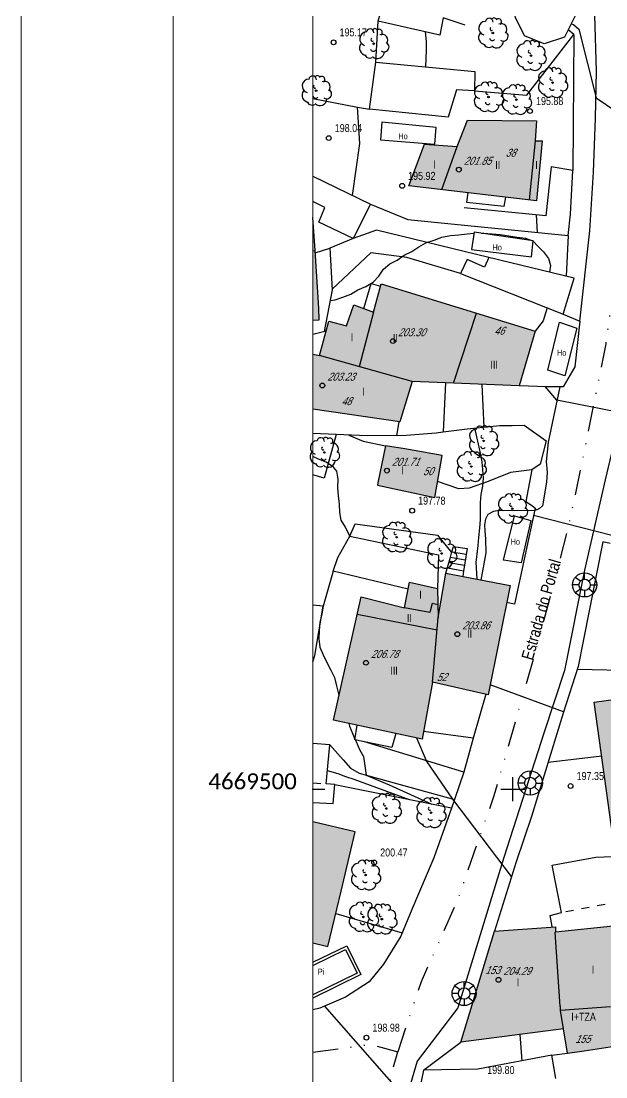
# Model space of a CAD drawing. Header units: metres. Extents: x 523239 to 523998, y 4669208 to 4669802.
# Drawn here: x 523238.5 to 523311.6, y 4669464.1 to 4669596 of the extents above; entities that cross this region are included whole.
import ezdxf
from ezdxf.enums import TextEntityAlignment as Align

# ---------------------------------------------------------------- set-up
doc = ezdxf.new("R2010")
doc.units = ezdxf.units.M
doc.header["$MEASUREMENT"] = 0
doc.header["$PDSIZE"] = -1
doc.linetypes.add('DISCONT', pattern=[2, 1, -1])
doc.linetypes.add('MORSE_D', pattern=[31.75, 12.7, -6.35, 0, -6.35, 0, -6.35])
for name, color, linetype in [('031006 Cota terreno', 9, 'Continuous'), ('031007 Cota edificio', 7, 'Continuous'), ('032011 Curva cada 1 m', 40, 'Continuous'), ('032015 Curva cada 5 m', 34, 'Continuous'), ('033006 Texto cota terreno', 9, 'Continuous'), ('033007 Texto cota edificio', 9, 'Continuous'), ('042013 Piscina', 4, 'Continuous'), ('052001 Edificacion', 2, 'Continuous'), ('052004 Porche Tejavana', 7, 'Continuous'), ('052006 Division alturas', 9, 'Continuous'), ('052007 Medianera principal', 7, 'Continuous'), ('052016 Cobertizo', 7, 'Continuous'), ('052019 Cubierta edificio auxiliar', 9, 'DISCONT'), ('052020 Edificacion alero', 2, 'Continuous'), ('052024 Horreo', 7, 'Continuous'), ('052027 Edificacion por pie_alero', 2, 'Continuous'), ('052028 Edificacion pie nuevo', 2, 'Continuous'), ('053000 Textos varios', 7, 'Continuous'), ('053006 Texto altura edificio', 7, 'Continuous'), ('053009 Texto altura edificio predominante', 7, 'Continuous'), ('063001 Texto via urbana', 7, 'Continuous'), ('063002 Texto portal', 7, 'Continuous'), ('072001 Borde aglomerado u hormigon', 7, 'Continuous'), ('072004 Bordillo Acera', 1, 'Continuous'), ('072013 Escaleras', 1, 'Continuous'), ('072027 Pavimento', 9, 'Continuous'), ('082002 Muro Tapia', 6, 'Continuous'), ('082003 Puerta', 7, 'Continuous'), ('101001 Arbol', 3, 'Continuous'), ('102006 Seto', 3, 'SETO'), ('141001 Farola baculo', 7, 'Continuous'), ('202001 Eje Calle', 254, 'MORSE_D'), ('990001 Sombreados', 7, 'Continuous'), ('992007 Cuadricula', 7, 'Continuous'), ('993007 Textos cuadricula', 7, 'Continuous')]:
    doc.layers.add(name, color=color, linetype=linetype)
doc.layers.add('992006 Lineas cajetin', color=7, linetype='Continuous', lineweight=0)
doc.styles.add('Legend', font='calibri.ttf')
doc.styles.get("Standard").update_dxf_attribs({"font": 'arial.ttf'})
doc.linetypes.add('SETO', pattern='A,0,-1.2,1,[135,GEOGRAMA.SHX,S=0.4,R=0,X=0.5,Y=-0.5],1', length=3.2)

# ---------------------------------------------------------------- blocks, each defined once
blk = doc.blocks.new('COTAP')
at = {"color": 0}
blk.add_circle((0, 0), 0.3, dxfattribs=at)
blk = doc.blocks.new('ARBOL')
at = {"color": 0}
blk.add_circle((0, 0), 0.0939, dxfattribs=at)
for centre, radius, start, end in [((-0.9, 0.61), 0.852, 92.28, 254.58), ((-0.45, 1.37), 0.48, 359.2878, 173.6078), ((0.16, 1.55), 0.336, 23.1565, 160.4665), ((0.7, 1.41), 0.384, 301.578, 139.328), ((-0.15, 0.51), 0.192, 119.14, 310.56), ((1.05, 0.46), 0.708, 319.8556, 114.7656), ((1.31, -0.4), 0.612, 235.5275, 62.0275), ((-0.89, -0.54), 0.888, 142.64, 266.54), ((-0.06, -0.61), 0.336, 189.64, 323.88), ((0.48, -1), 0.852, 224.67, 0.24), ((-0.48, -1.08), 0.72, 213.78, 295.32)]:
    blk.add_arc(centre, radius, start, end, dxfattribs=at)
blk = doc.blocks.new('FAROLAG')
at = {"color": 0}
for p, q in [((0, 0.71), (0, 1.51)), ((-0.71, 0), (-1.51, 0)), ((-1.17, 0.96), (-0.51, 0.49)), ((1.17, 0.95), (0.55, 0.45)), ((0.71, 0), (1.51, 0)), ((-1.17, -0.95), (-0.51, -0.48)), ((0, -0.71), (0, -1.51)), ((1.13, -1), (0.51, -0.49))]:
    blk.add_line(p, q, dxfattribs=at)
for radius in [1.51, 0.71]:
    blk.add_circle((0, 0), radius, dxfattribs=at)

msp = doc.modelspace()

# ---------------------------------------------------------------- hatches: boundary and pattern name
at = {"layer": '990001 Sombreados', "true_color": 0xafafaf}
for points in [[(523294.31, 4669583.64), (523302.95, 4669583.56), (523302.8, 4669581.05), (523303.64, 4669581.06), (523302.97, 4669573.56), (523286.99, 4669575.44), (523288.94, 4669580.62), (523293.03, 4669580.33)], [(523275, 4669571.46), (523275, 4669567.3), (523275.29, 4669567.33)], [(523275, 4669567.3), (523275.29, 4669567.33), (523275.76, 4669560.15), (523275.79, 4669558.68), (523275, 4669558.64)], [(523275.82, 4669554.2), (523277, 4669558.51), (523279.19, 4669557.93), (523280.12, 4669560.57), (523282.6, 4669559.62), (523283.54, 4669563.17), (523302.77, 4669557.26), (523300.8, 4669550.41), (523291.59, 4669550.8), (523287.42, 4669550.98)], [(523275, 4669547.51), (523285.87, 4669545.91), (523287.42, 4669550.98), (523275.82, 4669554.2), (523275, 4669554.4)], [(523286.48, 4669542.54), (523284.08, 4669542.95), (523283.14, 4669538.32), (523283.08, 4669538), (523290.23, 4669536.48), (523291.17, 4669541.74)], [(523290.68, 4669521.46), (523291.63, 4669527.02), (523299.64, 4669525.46), (523296.92, 4669511.83), (523289.95, 4669513.39)], [(523290.68, 4669521.46), (523290.6, 4669525.11), (523287.09, 4669525.87), (523286.45, 4669522.67), (523281.04, 4669524.05), (523277.59, 4669508.65), (523288.66, 4669506.25), (523289.95, 4669513.39)], [(523312.74, 4669492.31), (523310.16, 4669510.88), (523316.77, 4669511.8), (523316.94, 4669510.6), (523321.12, 4669511.18), (523323.8, 4669491.88), (523315.73, 4669490.76), (523315.6, 4669491.73), (523317.72, 4669492.03), (523317.59, 4669493.02)], [(523275, 4669495.92), (523275, 4669480.81), (523276.89, 4669480.36), (523277.47, 4669482.79), (523278.53, 4669487.27), (523280.28, 4669494.67)], [(523305.32, 4669482.13), (523312.53, 4669482.88), (523314.45, 4669483.08), (523314.53, 4669481.87), (523314.82, 4669477.4), (523319.38, 4669478.11), (523319.52, 4669476.52), (523328.94, 4669479.22), (523330.56, 4669471.11), (523320.39, 4669469.3), (523320.45, 4669468.61), (523319.9, 4669468.56), (523312.71, 4669467.88), (523308.89, 4669467.33), (523306.83, 4669467.04), (523306.33, 4669470.07), (523305.95, 4669472.34), (523305.96, 4669472.88), (523305.89, 4669472.87), (523305.3, 4669482.13)], [(523305.32, 4669482.13), (523305.3, 4669482.13), (523305.89, 4669472.87), (523305.96, 4669472.88), (523305.95, 4669472.34), (523306.33, 4669470.07), (523293.5, 4669468.42), (523297.71, 4669482.27), (523305.31, 4669482.82)]]:
    msp.add_hatch(color=253, dxfattribs=at).paths.add_polyline_path(points, flags=0)

# ---------------------------------------------------------------- linework, layer by layer
at = {"layer": '032011 Curva cada 1 m'}
for points, elevation in [([(523307.3, 4669595.69), (523307.56, 4669595.6), (523308.23, 4669594.99), (523310.39, 4669586.41), (523317.78, 4669581.43)], 194), ([(523277.16, 4669561.09), (523277.81, 4669561.19), (523278.76, 4669561.53), (523279.73, 4669561.88), (523280.63, 4669562.44), (523281.61, 4669562.83), (523282.54, 4669563.37), (523283.26, 4669564.15), (523283.85, 4669565), (523284.64, 4669565.67), (523285.53, 4669566.14), (523286.41, 4669566.76), (523287.37, 4669567.21), (523288.26, 4669567.8), (523289.14, 4669568.29), (523290.17, 4669568.62), (523291.11, 4669569), (523292.22, 4669569.22), (523293.26, 4669569.31), (523294.27, 4669569.44), (523295.14, 4669569.49)], 196), ([(523296.06, 4669569.51), (523296.37, 4669569.51), (523297.42, 4669569.44), (523298.43, 4669569.35), (523299.48, 4669569.19), (523300.54, 4669568.99), (523301.56, 4669568.89), (523302.35, 4669568.58)], 196), ([(523302.53, 4669568.5), (523303.11, 4669567.9), (523303.84, 4669567.16), (523304.46, 4669566.33), (523304.68, 4669565.47), (523304.56, 4669564.64)], 196), ([(523304.29, 4669560.17), (523304.08, 4669559.52), (523303.79, 4669558.55), (523302.77, 4669557.26)], 196), ([(523296.42, 4669545.27), (523296.16, 4669550.61)], 196), ([(523295.54, 4669526.26), (523295.43, 4669528.39), (523295.55, 4669529.39), (523295.66, 4669530.49), (523295.76, 4669531.49), (523295.86, 4669532.64), (523295.94, 4669533.73), (523295.94, 4669534.78), (523295.94, 4669535.84), (523296.04, 4669536.86), (523296.24, 4669537.9), (523296.33, 4669538.92), (523296.23, 4669539.92), (523296.15, 4669540.92), (523295.97, 4669542), (523295.26, 4669545.16)], 197), ([(523279.64, 4669531.62), (523279.07, 4669532.75), (523278.53, 4669533.63), (523278.39, 4669534.58), (523278.32, 4669535.63), (523278.19, 4669536.68), (523278.14, 4669537.73), (523278.15, 4669538.75), (523278.01, 4669539.75), (523277.57, 4669540.28), (523276.67, 4669540.9), (523275.73, 4669541.28), (523275, 4669541.58)], 198), ([(523312.55, 4669531.69), (523302.58, 4669534.24)], 196), ([(523276.29, 4669522.91), (523276.14, 4669521.89), (523275.87, 4669520.89), (523275.78, 4669519.8), (523275.74, 4669518.8), (523275.89, 4669517.75), (523276.29, 4669516.79), (523276.73, 4669515.87), (523277.26, 4669514.9), (523277.7, 4669513.99), (523277.97, 4669512.92), (523278.2, 4669511.92), (523278.27, 4669511.7)], 199), ([(523306.34, 4669509.69), (523297.17, 4669513.08)], 197), ([(523279.5, 4669508.24), (523279.59, 4669507.89), (523280, 4669506.91), (523280.26, 4669506.28)], 199), ([(523280.3, 4669506.19), (523280.4, 4669505.96), (523280.83, 4669504.96), (523281.33, 4669504.09), (523281.67, 4669501.79), (523284.54, 4669500.57), (523289.87, 4669498.15)], 199), ([(523299.83, 4669489.09), (523292.48, 4669498.77), (523289.21, 4669503.57), (523288.01, 4669506.39)], 198), ([(523276.45, 4669472.9), (523286.29, 4669461.69), (523286.8, 4669461.61), (523288.11, 4669461.44)], 199), ([(523301.16, 4669466.07), (523300.91, 4669469.37)], 198)]:
    msp.add_lwpolyline(points, dxfattribs=dict(at, elevation=elevation))
at = {"layer": '032015 Curva cada 5 m'}
for points, elevation in [([(523289.13, 4669590.3), (523289.21, 4669592.4), (523289.22, 4669593.47), (523289.08, 4669594.65)], 195), ([(523303.06, 4669569.59), (523302.96, 4669571.78)], 195), ([(523315.37, 4669548.35), (523313.53, 4669547.06), (523305.51, 4669548.63), (523304.03, 4669550.33)], 195), ([(523276.83, 4669502.36), (523277.07, 4669502.27), (523278.13, 4669501.97), (523279.1, 4669501.59), (523280.12, 4669501.28), (523287.05, 4669498.71)], 200)]:
    msp.add_lwpolyline(points, dxfattribs=dict(at, elevation=elevation))
at = {"layer": '042013 Piscina', "flags": 128}
msp.add_lwpolyline([(523275, 4669477.98), (523279.1, 4669479.97), (523280.54, 4669477.01), (523275, 4669474.32)], dxfattribs=at)
at = {"layer": '052001 Edificacion', "flags": 128}
msp.add_lwpolyline([(523306.83, 4669467.04), (523306.33, 4669470.07)], dxfattribs=at)
at = {"layer": '052004 Porche Tejavana', "flags": 128}
for points in [[(523307.79, 4669596.65), (523306.44, 4669593.99), (523303.89, 4669593.16), (523301.46, 4669594.17), (523300.34, 4669596.46), (523300.06, 4669597.65), (523301.53, 4669600.22), (523303.49, 4669600.78), (523305.43, 4669600.73), (523307.11, 4669599.53), (523307.79, 4669596.65)], [(523282.08, 4669584.99), (523282.88, 4669590.89), (523295.24, 4669589.73), (523295.2, 4669587.29), (523292.97, 4669587.42), (523291.93, 4669583.99), (523282.08, 4669584.99)], [(523275, 4669576.63), (523282.21, 4669573.15), (523280.06, 4669568.86), (523275.75, 4669570.87), (523276.52, 4669572.71), (523275, 4669573.45)], [(523299.07, 4669574.02), (523298.88, 4669572.84), (523294.25, 4669573.32), (523294.43, 4669574.57)], [(523275.31, 4669567.03), (523277.14, 4669567.63), (523277.42, 4669562.41), (523276.4, 4669557.23)], [(523293.45, 4669564.46), (523306.3, 4669559.37), (523307.64, 4669563.89), (523296.99, 4669566.47), (523296.47, 4669565.26), (523294.29, 4669566.23), (523293.45, 4669564.46)], [(523291.59, 4669550.8), (523291.28, 4669544.66)], [(523285.5, 4669544.24), (523285.78, 4669545.92)], [(523285.5, 4669544.24), (523286.65, 4669544.25), (523290.4, 4669544.54), (523291.28, 4669544.66)], [(523285.37, 4669506.96), (523284.87, 4669505.21), (523280.25, 4669506.2), (523280.56, 4669508.01)]]:
    msp.add_lwpolyline(points, dxfattribs=at)
at = {"layer": '052006 Division alturas', "flags": 128}
for points in [[(523302.8, 4669581.05), (523302.05, 4669573.67)], [(523291.12, 4669574.95), (523293.03, 4669580.33)], [(523282.6, 4669559.62), (523280.8, 4669552.82)], [(523292.58, 4669550.76), (523295.44, 4669559.51)], [(523290.65, 4669523.05), (523289.9, 4669523.21), (523289.63, 4669522.09), (523286.45, 4669522.67)], [(523280.56, 4669521.89), (523290.54, 4669519.93)], [(523312.2, 4669472.8), (523305.95, 4669472.34)]]:
    msp.add_lwpolyline(points, dxfattribs=at)
at = {"layer": '052007 Medianera principal', "flags": 128}
for points in [[(523275, 4669567.3), (523275.29, 4669567.33)], [(523287.42, 4669550.98), (523275.82, 4669554.2)], [(523289.95, 4669513.39), (523290.68, 4669521.46)], [(523306.33, 4669470.07), (523305.95, 4669472.34), (523305.96, 4669472.88), (523305.89, 4669472.87), (523305.3, 4669482.13), (523305.32, 4669482.13)]]:
    msp.add_lwpolyline(points, dxfattribs=at)
at = {"layer": '052016 Cobertizo', "flags": 128}
for points in [[(523275, 4669556.9), (523276.67, 4669557.3)], [(523286.92, 4669525), (523277.53, 4669527.25), (523278.13, 4669528.97), (523279.64, 4669531.62), (523290.7, 4669529.31), (523290.6, 4669525.11)], [(523296.63, 4669511.89), (523295.03, 4669506.39), (523288.84, 4669507.23)], [(523277.13, 4669505.58), (523275, 4669505.71)], [(523275, 4669498.35), (523277.56, 4669498.22), (523277.77, 4669500.59), (523276.67, 4669500.68), (523277.13, 4669505.58)], [(523304.89, 4669482.87), (523304.66, 4669484.23), (523306.07, 4669484.59), (523304.91, 4669490.52), (523310.37, 4669491.54)], [(523310.37, 4669491.54), (523315.6, 4669491.73)], [(523305.35, 4669463.85), (523304.88, 4669466.77), (523306.83, 4669467.04)]]:
    msp.add_lwpolyline(points, dxfattribs=at)
at = {"layer": '052019 Cubierta edificio auxiliar', "flags": 128}
for points in [[(523275, 4669500.82), (523276.67, 4669500.68)], [(523313.71, 4669483), (523312.43, 4669485.79), (523306.07, 4669484.59)]]:
    msp.add_lwpolyline(points, dxfattribs=at)
at = {"layer": '052020 Edificacion alero', "flags": 128}
for points in [[(523294.31, 4669583.64), (523302.95, 4669583.56), (523302.8, 4669581.05), (523303.64, 4669581.06), (523302.97, 4669573.56), (523286.99, 4669575.44), (523288.94, 4669580.62), (523293.03, 4669580.33), (523294.31, 4669583.64)], [(523275.82, 4669554.2), (523277, 4669558.51), (523279.19, 4669557.93), (523280.12, 4669560.57), (523282.6, 4669559.62), (523283.54, 4669563.17), (523302.77, 4669557.26), (523300.8, 4669550.41)], [(523275, 4669554.4), (523275.82, 4669554.2)], [(523287.42, 4669550.98), (523285.87, 4669545.91), (523275, 4669547.51)], [(523291.59, 4669550.8), (523287.42, 4669550.98)], [(523290.68, 4669521.46), (523291.63, 4669527.02), (523299.64, 4669525.46)], [(523289.95, 4669513.39), (523288.66, 4669506.25), (523277.59, 4669508.65), (523281.04, 4669524.05), (523286.45, 4669522.67), (523287.09, 4669525.87), (523290.6, 4669525.11), (523290.68, 4669521.46)], [(523299.64, 4669525.46), (523296.92, 4669511.83), (523289.95, 4669513.39)], [(523312.74, 4669492.31), (523310.16, 4669510.88), (523316.77, 4669511.8), (523316.94, 4669510.6), (523321.12, 4669511.18), (523323.8, 4669491.88), (523315.73, 4669490.76), (523315.6, 4669491.73), (523317.72, 4669492.03), (523317.59, 4669493.02), (523312.74, 4669492.31)], [(523297.71, 4669482.27), (523305.31, 4669482.82), (523305.32, 4669482.13)]]:
    msp.add_lwpolyline(points, dxfattribs=at)
at = {"layer": '052024 Horreo', "flags": 128}
for points in [[(523290.43, 4669582.7), (523283.64, 4669583.37), (523283.44, 4669581.16), (523290.25, 4669580.63), (523290.43, 4669582.7)], [(523302.54, 4669568.55), (523295.16, 4669569.64), (523294.81, 4669567.48), (523302.34, 4669566.56), (523302.54, 4669568.55)], [(523308, 4669557.62), (523306.48, 4669551.69), (523304.38, 4669552.38), (523305.84, 4669558.38), (523308, 4669557.62)], [(523301.03, 4669528.31), (523298.81, 4669528.64), (523300.21, 4669534.19), (523302.26, 4669533.61), (523301.03, 4669528.31)]]:
    msp.add_lwpolyline(points, dxfattribs=at)
at = {"layer": '052027 Edificacion por pie_alero', "flags": 128}
for points in [[(523275.29, 4669567.33), (523275, 4669571.46)], [(523275, 4669558.64), (523275.79, 4669558.68), (523275.76, 4669560.15), (523275.29, 4669567.33)], [(523286.48, 4669542.54), (523284.08, 4669542.95), (523283.14, 4669538.32), (523283.08, 4669538), (523290.23, 4669536.48), (523291.17, 4669541.74), (523286.48, 4669542.54)], [(523275, 4669480.81), (523276.89, 4669480.36), (523277.47, 4669482.79), (523278.53, 4669487.27), (523280.28, 4669494.67), (523275, 4669495.92)], [(523306.83, 4669467.04), (523308.89, 4669467.33), (523312.71, 4669467.88), (523319.9, 4669468.56), (523320.45, 4669468.61), (523320.39, 4669469.3), (523330.56, 4669471.11), (523328.94, 4669479.22), (523319.52, 4669476.52), (523319.38, 4669478.11), (523314.82, 4669477.4), (523314.53, 4669481.87), (523314.45, 4669483.08), (523312.53, 4669482.88), (523305.32, 4669482.13)]]:
    msp.add_lwpolyline(points, dxfattribs=at)
at = {"layer": '052028 Edificacion pie nuevo', "flags": 128}
for points in [[(523300.8, 4669550.41), (523291.59, 4669550.8)], [(523306.33, 4669470.07), (523293.5, 4669468.42), (523297.71, 4669482.27)]]:
    msp.add_lwpolyline(points, dxfattribs=at)
at = {"layer": '072001 Borde aglomerado u hormigon', "flags": 128}
for points in [[(523308.36, 4669558.5), (523309.6, 4669569.78), (523310.08, 4669577.12), (523310.34, 4669583.89), (523310.46, 4669589.76), (523310.22, 4669596.74), (523309.65, 4669597.72), (523309.52, 4669600.95), (523308.96, 4669601.52)], [(523305.86, 4669550.31), (523304.42, 4669543.39), (523304.16, 4669540.98), (523304.28, 4669539.64), (523304.19, 4669538.38), (523303.71, 4669535.45), (523303.31, 4669535.08), (523302.97, 4669534.88), (523302.77, 4669535.13)]]:
    msp.add_lwpolyline(points, dxfattribs=at)
at = {"layer": '072004 Bordillo Acera', "flags": 128}
for points in [[(523318.55, 4669561.16), (523317.04, 4669561.84), (523311.54, 4669538.69), (523308.96, 4669527.38), (523306.43, 4669514.85), (523303.9, 4669507.14), (523298.86, 4669491.48), (523293.1, 4669472.68), (523288.02, 4669466.01), (523286.99, 4669462.5), (523284.22, 4669449.42), (523282.44, 4669439.13), (523281.81, 4669435.07), (523281.62, 4669431.63), (523281.67, 4669428.4), (523281.95, 4669425.39), (523282.84, 4669422.48), (523284.34, 4669423.14)], [(523275, 4669478.38), (523279.27, 4669480.45), (523281.02, 4669476.84), (523275, 4669473.92)], [(523288.83, 4669464.9), (523293.5, 4669468.42)]]:
    msp.add_lwpolyline(points, dxfattribs=at)
at = {"layer": '072013 Escaleras', "flags": 128}
for points in [[(523282.28, 4669563.21), (523283.47, 4669562.89)], [(523292.38, 4669529.69), (523292.57, 4669530.36), (523294.27, 4669530.09), (523293.95, 4669528)], [(523292.19, 4669529.02), (523292.38, 4669529.69)], [(523292.38, 4669529.69), (523294.16, 4669529.39)], [(523291.63, 4669527.02), (523292.19, 4669529.02)], [(523292.01, 4669528.36), (523293.95, 4669528)], [(523292.19, 4669529.02), (523294.05, 4669528.7)], [(523293.95, 4669528), (523293.84, 4669527.31)], [(523291.82, 4669527.69), (523293.84, 4669527.31)], [(523293.84, 4669527.31), (523293.73, 4669526.61)]]:
    msp.add_lwpolyline(points, dxfattribs=at)
at = {"layer": '072027 Pavimento', "flags": 128}
for points in [[(523277.93, 4669544.35), (523276.43, 4669538.9), (523275, 4669539.3)], [(523279.49, 4669544.28), (523281.3, 4669543.5), (523284.08, 4669542.95)], [(523296.04, 4669526.16), (523296.66, 4669529.56), (523296.62, 4669531.25), (523296.53, 4669532.32), (523296.51, 4669533.05), (523296.62, 4669533.79), (523296.93, 4669534.37), (523297.6, 4669534.76), (523298.28, 4669534.88), (523302.71, 4669534.83)], [(523279.64, 4669531.62), (523280.31, 4669533.17), (523290.56, 4669531.77), (523292.35, 4669529.56)], [(523275, 4669515.94), (523275.25, 4669516.71), (523276.29, 4669522.91)], [(523277.13, 4669505.58), (523278.79, 4669503.68), (523279.7, 4669502.63), (523280.81, 4669502.03), (523292.7, 4669498.71)], [(523293.88, 4669502.15), (523281.35, 4669505.96)]]:
    msp.add_lwpolyline(points, dxfattribs=at)
at = {"layer": '082002 Muro Tapia', "flags": 128}
for points in [[(523294.05, 4669595.52), (523291.28, 4669596.4), (523290.86, 4669594.25), (523283.17, 4669596), (523283.44, 4669597.02)], [(523295.2, 4669587.29), (523301.76, 4669586.76), (523307.63, 4669594.35)], [(523275, 4669586.32), (523280.6, 4669585.27)], [(523279.97, 4669574.23), (523280.89, 4669580.73), (523280.6, 4669585.27)], [(523280.6, 4669585.27), (523282.08, 4669584.99)], [(523304.79, 4669577.8), (523304.1, 4669571.67), (523293.91, 4669572.69)], [(523306.9, 4669569.21), (523307.18, 4669571.88)], [(523296.99, 4669566.47), (523282.95, 4669569.88), (523280.06, 4669568.86), (523277.14, 4669567.63)], [(523293.45, 4669564.46), (523286.76, 4669566.48), (523282.23, 4669567.05), (523277.41, 4669562.53)], [(523281.38, 4669560.09), (523282.28, 4669563.21)], [(523306.3, 4669559.37), (523308.36, 4669558.5), (523307.76, 4669552.82), (523306.29, 4669550.31), (523304.26, 4669550.32)], [(523291.28, 4669544.66), (523294.3, 4669545.07), (523298.36, 4669545.46), (523299.92, 4669545.49), (523301.39, 4669545.5), (523304.14, 4669543.55), (523303.4, 4669540.65), (523302.37, 4669539.95), (523299.71, 4669539.59), (523296.9, 4669538.48), (523294.52, 4669537.63), (523293.26, 4669537.57), (523290.59, 4669538.49)], [(523285.5, 4669544.24), (523281.8, 4669544.18), (523275, 4669544.49)], [(523301.6, 4669535.99), (523302.43, 4669535.43), (523302.77, 4669535.13), (523300.2, 4669523.14), (523299.21, 4669523.33)], [(523312.17, 4669530.74), (523311.22, 4669530.95), (523308.79, 4669518.51)], [(523277.53, 4669527.25), (523276.29, 4669522.91), (523275, 4669523.01)], [(523322.94, 4669514.64), (523308.04, 4669514.96)], [(523306.29, 4669509.53), (523302.31, 4669496.61)], [(523295.03, 4669506.39), (523293.88, 4669502.15)], [(523311.1, 4669504.13), (523304.39, 4669503.35)], [(523292.33, 4669497.65), (523277.77, 4669500.58)], [(523292.7, 4669498.71), (523292.33, 4669497.65)], [(523292.33, 4669497.65), (523290.14, 4669491.42), (523287.38, 4669484.99), (523286, 4669481.63), (523283.85, 4669478.16), (523282.02, 4669475.96), (523279.1, 4669474.01), (523275.89, 4669472.66), (523275, 4669472.45)], [(523300.4, 4669490.92), (523297.71, 4669482.27)], [(523277.87, 4669484.47), (523286.17, 4669482.05)], [(523304.88, 4669466.77), (523295.61, 4669465.03), (523288.83, 4669464.9), (523287.44, 4669458.24)]]:
    msp.add_lwpolyline(points, dxfattribs=at)
at = {"layer": '082003 Puerta', "flags": 128}
for points in [[(523307.18, 4669571.88), (523307.49, 4669577.35)], [(523306.9, 4669569.21), (523306.64, 4669564.13)], [(523304.26, 4669550.32), (523300.8, 4669550.41)], [(523302.37, 4669539.95), (523301.6, 4669535.99)], [(523308.79, 4669518.51), (523308.16, 4669515.33), (523306.29, 4669509.53)], [(523293.88, 4669502.15), (523292.7, 4669498.71)], [(523302.31, 4669496.61), (523300.4, 4669490.92)]]:
    msp.add_lwpolyline(points, dxfattribs=at)
at = {"layer": '102006 Seto', "flags": 128}
for points in [[(523282.88, 4669590.89), (523283.17, 4669596)], [(523307.63, 4669594.35), (523307.49, 4669577.35), (523304.79, 4669577.8)], [(523307.63, 4669594.35), (523306.9, 4669594.9)], [(523282.21, 4669573.15), (523286.89, 4669571.2), (523306.9, 4669569.21)]]:
    msp.add_lwpolyline(points, dxfattribs=at)
at = {"layer": '202001 Eje Calle', "ltscale": 0.25, "flags": 128}
for points in [[(523314.62, 4669604.55), (523314.62, 4669600.75), (523313.87, 4669588.24), (523313.65, 4669578.64), (523313.12, 4669566.63), (523311.6, 4669555.69), (523308.86, 4669541.99), (523306.97, 4669533.02), (523303.4, 4669519.31), (523297.63, 4669499.17), (523293.01, 4669485.99), (523288.53, 4669475.96), (523285.61, 4669467.18)], [(523537.63, 4669285), (523530.38, 4669288.6), (523525.53, 4669293.4), (523522.85, 4669299.37), (523522.81, 4669300), (523522.42, 4669306.03), (523522.79, 4669316.21), (523524.53, 4669326.61), (523525.53, 4669334.29), (523525.53, 4669343.82), (523525.22, 4669351.79), (523524.23, 4669361.72), (523523.48, 4669370.87), (523522.11, 4669379.4), (523521.01, 4669387.82), (523519.53, 4669401.67), (523517.47, 4669410.51), (523514.86, 4669414.25), (523511.06, 4669416.99), (523506.09, 4669423.28), (523495.4, 4669437.31), (523487.5, 4669446.46), (523480.42, 4669454.16), (523470.34, 4669465.67), (523465.49, 4669470.22), (523461.26, 4669472.83), (523458.02, 4669473.89), (523454.04, 4669474.7), (523451.98, 4669474.52), (523449, 4669473.77), (523444.49, 4669469.23), (523434.1, 4669454.22), (523430.55, 4669448.5), (523428.12, 4669444.76), (523421.17, 4669436.5), (523417.75, 4669433.52), (523413.53, 4669431.15), (523400.78, 4669424.68), (523392.46, 4669420.97), (523387.18, 4669418.94), (523382.56, 4669416.7), (523380.32, 4669413.06), (523376.26, 4669403.67), (523371.22, 4669390.25), (523367.44, 4669382.83), (523364.36, 4669377.79), (523359.04, 4669369.94), (523354, 4669363.08), (523348.54, 4669357.19), (523344.2, 4669354.39), (523340.28, 4669353.13), (523337.06, 4669353.83), (523332.02, 4669356.35), (523328.8, 4669358.59), (523325.86, 4669361.4), (523323.89, 4669364.79), (523321.61, 4669369.72), (523319.26, 4669377.85), (523316.52, 4669385.22), (523313.48, 4669390.91), (523308.55, 4669395.62), (523303.95, 4669399.61), (523296.43, 4669404.7), (523293.09, 4669406.68), (523288.6, 4669411.54), (523284.5, 4669417.01), (523281.39, 4669422.64), (523280.25, 4669427.12), (523279.79, 4669432.89), (523281.24, 4669442.64), (523283.21, 4669453.66), (523284.28, 4669462.39), (523285.61, 4669467.18)], [(523275, 4669467.16), (523282.26, 4669468.13), (523285.61, 4669467.18)]]:
    msp.add_lwpolyline(points, dxfattribs=at)
at = {"layer": '992006 Lineas cajetin'}
for points in [[(523238.55, 4669802), (523997.55, 4669802), (523997.55, 4669208), (523238.55, 4669208)], [(523257.54, 4669797), (523992.55, 4669797), (523992.55, 4669275.32), (523257.54, 4669275.32)]]:
    msp.add_lwpolyline(points, close=True, dxfattribs=at)
msp.add_lwpolyline([(523275, 4669285), (523275, 4669785)], dxfattribs=at)
at = {"layer": '992007 Cuadricula'}
for points in [[(523300, 4669498.5), (523300, 4669501.5)], [(523275, 4669500), (523276.5, 4669500)], [(523298.5, 4669500), (523301.5, 4669500)]]:
    msp.add_lwpolyline(points, dxfattribs=at)
at = {"layer": '993007 Textos cuadricula'}
msp.add_point((523275, 4669500), dxfattribs=at)

# ---------------------------------------------------------------- block references
at = {"layer": '031006 Cota terreno'}
for p in [(523277.59, 4669593.36, 195.17), (523302.14, 4669584.77, 195.88), (523276.99, 4669581.39, 198.04), (523286.16, 4669575.42, 195.92), (523287.41, 4669534.83, 197.78), (523307.21, 4669500.41, 197.35), (523282.67, 4669490.86, 200.47), (523281.7, 4669468.96, 198.98)]:
    msp.add_blockref('COTAP', p, dxfattribs=at)
at = {"layer": '031007 Cota edificio'}
for p in [(523293.25, 4669577.45, 201.85), (523285.01, 4669556.02, 203.3), (523276.19, 4669550.47, 203.23), (523284.26, 4669539.83, 201.71), (523293.06, 4669519.39, 203.86), (523281.64, 4669515.82, 206.78), (523298.2, 4669476.19, 204.29)]:
    msp.add_blockref('COTAP', p, dxfattribs=at)
at = {"layer": '101001 Arbol'}
for p in [(523297.49, 4669594.52), (523282.6, 4669593.19), (523302.26, 4669591.7), (523304.96, 4669588.32), (523275.42, 4669587.31), (523296.95, 4669586.53), (523300.44, 4669586.2), (523296.34, 4669543.55), (523276.44, 4669542.1), (523294.8, 4669540.34), (523299.93, 4669535.07), (523285.47, 4669531.51), (523291.1, 4669529.47), (523284.17, 4669497.6), (523289.76, 4669497.08), (523281.59, 4669489.29), (523281.32, 4669484.05), (523283.62, 4669483.77)]:
    msp.add_blockref('ARBOL', p, dxfattribs=at)
at = {"layer": '141001 Farola baculo'}
for p in [(523308.96, 4669525.55), (523302.17, 4669500.79), (523293.91, 4669474.48)]:
    msp.add_blockref('FAROLAG', p, dxfattribs=at)

# ---------------------------------------------------------------- texts
at = {"layer": '033006 Texto cota terreno', "width": 0.8}
for s, p in [('195.17', (523278.34, 4669594.11, 195.17)), ('195.88', (523302.89, 4669585.52, 195.88)), ('198.04', (523277.74, 4669582.14, 198.04)), ('195.92', (523286.91, 4669576.17, 195.92)), ('197.78', (523288.16, 4669535.58, 197.78)), ('197.35', (523307.96, 4669501.16, 197.35)), ('200.47', (523283.42, 4669491.61, 200.47)), ('198.98', (523282.45, 4669469.71, 198.98)), ('199.80', (523296.79, 4669464.42, 199.8))]:
    msp.add_text(s, height=1, dxfattribs=at).set_placement(p)
at = {"layer": '033007 Texto cota edificio', "oblique": 25, "width": 0.8}
for s, p in [('201.85', (523293.85, 4669578.05, 201.85)), ('203.30', (523285.61, 4669556.62, 203.3)), ('203.23', (523276.79, 4669551.07, 203.23)), ('201.71', (523284.86, 4669540.43, 201.71)), ('203.86', (523293.66, 4669519.99, 203.86)), ('206.78', (523282.24, 4669516.42, 206.78)), ('204.29', (523298.8, 4669476.79, 204.29))]:
    msp.add_text(s, height=1, dxfattribs=at).set_placement(p)
at = {"layer": '053000 Textos varios', "width": 0.8}
for s, p in [('Ho', (523285.7, 4669581.25)), ('Ho', (523297.45, 4669567.35)), ('Ho', (523305.5, 4669554.19)), ('Ho', (523299.71, 4669530.57)), ('Pi', (523275.62, 4669476.83))]:
    msp.add_text(s, height=0.75, dxfattribs=at).set_placement(p)
at = {"layer": '053006 Texto altura edificio', "width": 0.8}
for s, p in [('I', (523290.06, 4669577.59)), ('I', (523302.79, 4669577.54)), ('I', (523279.75, 4669556)), ('III', (523297.2, 4669552.59)), ('I', (523288.31, 4669523.82)), ('II', (523286.76, 4669520.93)), ('I+TZA', (523307.3, 4669471.07))]:
    msp.add_text(s, height=1, dxfattribs=at).set_placement(p)
at = {"layer": '053009 Texto altura edificio predominante', "width": 0.8}
for s, p in [('II', (523297.79, 4669577.53)), ('II', (523285.01, 4669555.9)), ('I', (523281.2, 4669549.21)), ('II', (523294.28, 4669518.94)), ('III', (523284.69, 4669514.35)), ('I', (523300.49, 4669475.38))]:
    msp.add_text(s, height=1, dxfattribs=at).set_placement(p)
for p in [(523286.02, 4669539.35), (523309.85, 4669476.96)]:
    msp.add_text('I', height=1, rotation=359.99, dxfattribs=at).set_placement(p)
at = {"layer": '063001 Texto via urbana', "width": 0.8}
msp.add_text('Estrada do Portal', height=1.5, rotation=74.0133, dxfattribs=at).set_placement((523302.47, 4669516.04))
at = {"layer": '063002 Texto portal', "oblique": 25, "width": 0.8}
for s, p in [('38', (523299.07, 4669579.06)), ('46', (523297.66, 4669556.82)), ('48', (523278.56, 4669548.02)), ('50', (523288.76, 4669539.26)), ('52', (523290.47, 4669513.53)), ('153', (523296.51, 4669476.91)), ('155', (523307.78, 4669468.31))]:
    msp.add_text(s, height=1, dxfattribs=at).set_placement(p)
at = {"layer": '993007 Textos cuadricula', "style": 'Legend'}
msp.add_text('4669500', height=2, dxfattribs=at).set_placement((523273, 4669500), align=Align.RIGHT)

doc.saveas('drawing.dxf')
